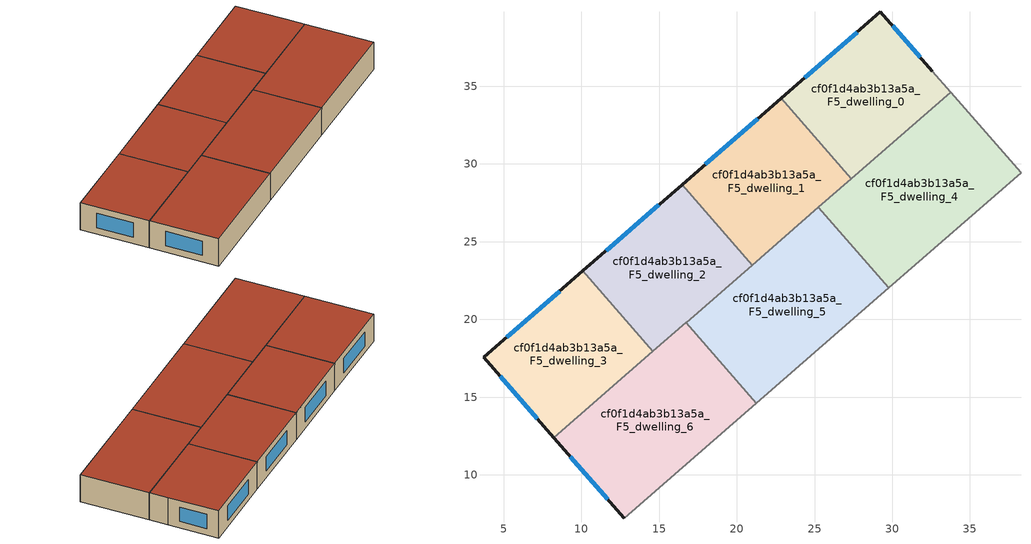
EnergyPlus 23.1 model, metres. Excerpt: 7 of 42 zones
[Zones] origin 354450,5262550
cf0f1d4ab3b13a5a_F5_dwelling_0
 floor to cf0f1d4ab3b13a5a_F4_dwelling_0 (EU_floor_Construction): 32.57,35.95 33.76,34.6 27.37,29.04 22.86,34.22 29.24,39.77 z15
 wall outside (EU_wall_Construction): 32.57,35.95 29.24,39.77 22.86,34.22 z15:18
 wall to cf0f1d4ab3b13a5a_F5_dwelling_1 (EU_wall_Construction): 22.86,34.22 27.37,29.04 z15:18
 wall adiabatic (EU_wall_Construction): 33.76,34.6 32.57,35.95 z15:18
 wall to cf0f1d4ab3b13a5a_F5_dwelling_4 (EU_wall_Construction): 27.37,29.04 33.76,34.6 z15:18
 window (EU_Window_Construction): 27.74,38.47 24.36,35.52 / 31.79,36.85 30.02,38.87 z15.7:17.3
 roof outside (EU_roof_Construction): 33.76,34.6 32.57,35.95 29.24,39.77 22.86,34.22 27.37,29.04 z18
cf0f1d4ab3b13a5a_F5_dwelling_1
 floor to cf0f1d4ab3b13a5a_F4_dwelling_1 (EU_floor_Construction): 22.86,34.22 27.37,29.04 20.99,23.49 16.48,28.67 z15
 wall outside (EU_wall_Construction): 22.86,34.22 16.48,28.67 z15:18
 wall to cf0f1d4ab3b13a5a_F5_dwelling_2 (EU_wall_Construction): 16.48,28.67 20.99,23.49 z15:18
 wall to cf0f1d4ab3b13a5a_F5_dwelling_5 (EU_wall_Construction): 20.99,23.49 25.26,27.2 z15:18
 wall to cf0f1d4ab3b13a5a_F5_dwelling_4 (EU_wall_Construction): 25.26,27.2 27.37,29.04 z15:18
 window (EU_Window_Construction): 21.36,32.92 17.98,29.97 z15.7:17.3
 roof outside (EU_roof_Construction): 27.37,29.04 22.86,34.22 16.48,28.67 20.99,23.49 z18
cf0f1d4ab3b13a5a_F5_dwelling_2
 floor to cf0f1d4ab3b13a5a_F4_dwelling_2 (EU_floor_Construction): 16.48,28.67 20.99,23.49 14.61,17.93 10.1,23.11 z15
 wall outside (EU_wall_Construction): 16.48,28.67 10.1,23.11 z15:18
 wall to cf0f1d4ab3b13a5a_F5_dwelling_3 (EU_wall_Construction): 10.1,23.11 14.61,17.93 z15:18
 wall to cf0f1d4ab3b13a5a_F5_dwelling_6 (EU_wall_Construction): 14.61,17.93 16.75,19.8 z15:18
 wall to cf0f1d4ab3b13a5a_F5_dwelling_5 (EU_wall_Construction): 16.75,19.8 20.99,23.49 z15:18
 window (EU_Window_Construction): 14.98,27.36 11.6,24.42 z15.7:17.3
 roof outside (EU_roof_Construction): 20.99,23.49 16.48,28.67 10.1,23.11 14.61,17.93 z18
cf0f1d4ab3b13a5a_F5_dwelling_3
 floor to cf0f1d4ab3b13a5a_F4_dwelling_3 (EU_floor_Construction): 10.1,23.11 14.61,17.93 8.23,12.39 3.71,17.55 z15
 wall outside (EU_wall_Construction): 10.1,23.11 3.71,17.55 8.23,12.39 z15:18
 wall to cf0f1d4ab3b13a5a_F5_dwelling_6 (EU_wall_Construction): 8.23,12.39 14.61,17.93 z15:18
 window (EU_Window_Construction): 4.77,16.34 7.17,13.6 / 8.6,21.81 5.21,18.86 z15.7:17.3
 roof outside (EU_roof_Construction): 14.61,17.93 10.1,23.11 3.71,17.55 8.23,12.39 z18
cf0f1d4ab3b13a5a_F5_dwelling_4
 floor to cf0f1d4ab3b13a5a_F4_dwelling_4 (EU_floor_Construction): 33.76,34.6 38.28,29.44 29.76,22.03 25.26,27.2 z15
 wall adiabatic (EU_wall_Construction): 29.76,22.03 38.28,29.44 33.76,34.6 z15:18
 wall to cf0f1d4ab3b13a5a_F5_dwelling_5 (EU_wall_Construction): 25.26,27.2 29.76,22.03 z15:18
 roof outside (EU_roof_Construction): 38.28,29.44 33.76,34.6 25.26,27.2 29.76,22.03 z18
cf0f1d4ab3b13a5a_F5_dwelling_5
 floor to cf0f1d4ab3b13a5a_F4_dwelling_5 (EU_floor_Construction): 25.26,27.2 29.76,22.03 21.26,14.62 16.75,19.8 z15
 wall adiabatic (EU_wall_Construction): 21.26,14.62 29.76,22.03 z15:18
 wall to cf0f1d4ab3b13a5a_F5_dwelling_6 (EU_wall_Construction): 16.75,19.8 21.26,14.62 z15:18
 roof outside (EU_roof_Construction): 29.76,22.03 25.26,27.2 16.75,19.8 21.26,14.62 z18
cf0f1d4ab3b13a5a_F5_dwelling_6
 floor to cf0f1d4ab3b13a5a_F4_dwelling_6 (EU_floor_Construction): 16.75,19.8 21.26,14.62 12.75,7.22 8.23,12.39 z15
 wall outside (EU_wall_Construction): 8.23,12.39 12.75,7.22 z15:18
 wall adiabatic (EU_wall_Construction): 12.75,7.22 21.26,14.62 z15:18
 window (EU_Window_Construction): 9.29,11.17 11.69,8.43 z15.7:17.3
 roof outside (EU_roof_Construction): 21.26,14.62 16.75,19.8 8.23,12.39 12.75,7.22 z18
[Building]
EU S2 Campaign: North Axis=0; Terrain=City; Solar Distribution=FullExterior
[Site:Location]
Budapest.Ferenc.Liszt.Intl.AP: Latitude=47.437; Longitude=19.256; Time Zone=1; Elevation=185
[SizingPeriod:WeatherFileDays]
AnnualSizingPeriod: Begin Month=1; Begin Day of Month=1; End Month=12; End Day of Month=31; Day of Week for Start Day=Monday; Use Weather File Daylight Saving Period=No; Use Weather File Rain and Snow Indicators=No
[MATERIAL]
EU_InternalMass_Material: Roughness=MediumRough; Thickness=0.1; Conductivity=1; Density=1800; Specific Heat=900; Thermal Absorptance=0.9; Solar Absorptance=0.7; Visible Absorptance=0.7
[MATERIAL:NOMASS] Roughness=MediumRough; Thermal Absorptance=0.9; Solar Absorptance=0.7; Visible Absorptance=0.7
Name | Thermal Resistance
EU_wall_NoMass | 0.832559
EU_roof_NoMass | 1.39638
EU_floor_NoMass | 0.872794
[WINDOWMATERIAL:SIMPLEGLAZINGSYSTEM]
EU_Window_SimpleGlazing: UFactor=2.79869; Solar Heat Gain Coefficient=0.75; Visible Transmittance=0.75
[CONSTRUCTION]
EU_wall_Construction: EU_wall_NoMass
EU_roof_Construction: EU_roof_NoMass
EU_floor_Construction: EU_floor_NoMass
EU_Window_Construction: EU_Window_SimpleGlazing
EU_InternalMass_Construction: EU_InternalMass_Material
[ZONE] Type=1; Multiplier=1; Ceiling Height=autocalculate; Floor Area=autocalculate; Part of Total Floor Area=Yes
Name | Volume
cf0f1d4ab3b13a5a_F5_dwelling_0 | 174.247
cf0f1d4ab3b13a5a_F5_dwelling_1 | 174.222
cf0f1d4ab3b13a5a_F5_dwelling_2 | 174.221
cf0f1d4ab3b13a5a_F5_dwelling_3 | 174.239
cf0f1d4ab3b13a5a_F5_dwelling_4 | 232.298
cf0f1d4ab3b13a5a_F5_dwelling_5 | 232.286
cf0f1d4ab3b13a5a_F5_dwelling_6 | 232.289
[INTERNALMASS] Construction=EU_InternalMass_Construction
Name | Zone or ZoneList | Surface Area
cf0f1d4ab3b13a5a_F5_dwelling_0_EU_InternalMass | cf0f1d4ab3b13a5a_F5_dwelling_0 | 58.0824
cf0f1d4ab3b13a5a_F5_dwelling_1_EU_InternalMass | cf0f1d4ab3b13a5a_F5_dwelling_1 | 58.0738
cf0f1d4ab3b13a5a_F5_dwelling_2_EU_InternalMass | cf0f1d4ab3b13a5a_F5_dwelling_2 | 58.0736
cf0f1d4ab3b13a5a_F5_dwelling_3_EU_InternalMass | cf0f1d4ab3b13a5a_F5_dwelling_3 | 58.0797
cf0f1d4ab3b13a5a_F5_dwelling_4_EU_InternalMass | cf0f1d4ab3b13a5a_F5_dwelling_4 | 77.4327
cf0f1d4ab3b13a5a_F5_dwelling_5_EU_InternalMass | cf0f1d4ab3b13a5a_F5_dwelling_5 | 77.4288
cf0f1d4ab3b13a5a_F5_dwelling_6_EU_InternalMass | cf0f1d4ab3b13a5a_F5_dwelling_6 | 77.4295
[OTHEREQUIPMENT] Fuel Type=Electricity; Design Level Calculation Method=Watts/Area; Power per Zone Floor Area=1; Fraction Latent=0; Fraction Radiant=0; Fraction Lost=0; Carbon Dioxide Generation Rate=0; EndUse Subcategory=EU_Step8_InternalGains
Name | Zone or ZoneList or Space or SpaceList | Schedule
EU_Step8_InternalGain_cf0f1d4ab3b13a5a_F5_dwelling_0_f000 | cf0f1d4ab3b13a5a_F5_dwelling_0 | EU_Step8_GainSchedule_cf0f1d4ab3b13a5a_F5_dwelling_0_f000
EU_Step8_InternalGain_cf0f1d4ab3b13a5a_F5_dwelling_1_f000 | cf0f1d4ab3b13a5a_F5_dwelling_1 | EU_Step8_GainSchedule_cf0f1d4ab3b13a5a_F5_dwelling_1_f000
EU_Step8_InternalGain_cf0f1d4ab3b13a5a_F5_dwelling_2_f000 | cf0f1d4ab3b13a5a_F5_dwelling_2 | EU_Step8_GainSchedule_cf0f1d4ab3b13a5a_F5_dwelling_2_f000
EU_Step8_InternalGain_cf0f1d4ab3b13a5a_F5_dwelling_3_f000 | cf0f1d4ab3b13a5a_F5_dwelling_3 | EU_Step8_GainSchedule_cf0f1d4ab3b13a5a_F5_dwelling_3_f000
EU_Step8_InternalGain_cf0f1d4ab3b13a5a_F5_dwelling_4_f000 | cf0f1d4ab3b13a5a_F5_dwelling_4 | EU_Step8_GainSchedule_cf0f1d4ab3b13a5a_F5_dwelling_4_f000
EU_Step8_InternalGain_cf0f1d4ab3b13a5a_F5_dwelling_5_f000 | cf0f1d4ab3b13a5a_F5_dwelling_5 | EU_Step8_GainSchedule_cf0f1d4ab3b13a5a_F5_dwelling_5_f000
EU_Step8_InternalGain_cf0f1d4ab3b13a5a_F5_dwelling_6_f000 | cf0f1d4ab3b13a5a_F5_dwelling_6 | EU_Step8_GainSchedule_cf0f1d4ab3b13a5a_F5_dwelling_6_f000
[ZONEVENTILATION:DESIGNFLOWRATE] Schedule=EU_AlwaysOn; Design Flow Rate Calculation Method=AirChanges/Hour; Air Changes per Hour=0.475469; Ventilation Type=Natural; Fan Pressure Rise=0; Fan Total Efficiency=1; Constant Term Coefficient=1; Temperature Term Coefficient=0; Velocity Term Coefficient=0; Velocity Squared Term Coefficient=0; Minimum Indoor Temperature=-100; Maximum Indoor Temperature=100; Delta Temperature=-100; Minimum Outdoor Temperature=-100; Maximum Outdoor Temperature=100; Maximum Wind Speed=40
Name | Zone or ZoneList or Space or SpaceList
EU_ConstantAir_cf0f1d4ab3b13a5a_F5_dwelling_0 | cf0f1d4ab3b13a5a_F5_dwelling_0
EU_ConstantAir_cf0f1d4ab3b13a5a_F5_dwelling_1 | cf0f1d4ab3b13a5a_F5_dwelling_1
EU_ConstantAir_cf0f1d4ab3b13a5a_F5_dwelling_2 | cf0f1d4ab3b13a5a_F5_dwelling_2
EU_ConstantAir_cf0f1d4ab3b13a5a_F5_dwelling_3 | cf0f1d4ab3b13a5a_F5_dwelling_3
EU_ConstantAir_cf0f1d4ab3b13a5a_F5_dwelling_4 | cf0f1d4ab3b13a5a_F5_dwelling_4
EU_ConstantAir_cf0f1d4ab3b13a5a_F5_dwelling_5 | cf0f1d4ab3b13a5a_F5_dwelling_5
EU_ConstantAir_cf0f1d4ab3b13a5a_F5_dwelling_6 | cf0f1d4ab3b13a5a_F5_dwelling_6
[HVACTEMPLATE:THERMOSTAT] Constant Heating Setpoint=20; Constant Cooling Setpoint=50
EU_HeatOnly_cf0f1d4ab3b13a5a_F0_dwelling_0; EU_HeatOnly_cf0f1d4ab3b13a5a_F0_dwelling_1; EU_HeatOnly_cf0f1d4ab3b13a5a_F0_dwelling_2; EU_HeatOnly_cf0f1d4ab3b13a5a_F0_dwelling_3; EU_HeatOnly_cf0f1d4ab3b13a5a_F0_dwelling_4; EU_HeatOnly_cf0f1d4ab3b13a5a_F0_dwelling_5; EU_HeatOnly_cf0f1d4ab3b13a5a_F0_dwelling_6; EU_HeatOnly_cf0f1d4ab3b13a5a_F1_dwelling_0; EU_HeatOnly_cf0f1d4ab3b13a5a_F1_dwelling_1; EU_HeatOnly_cf0f1d4ab3b13a5a_F1_dwelling_2; EU_HeatOnly_cf0f1d4ab3b13a5a_F1_dwelling_3; EU_HeatOnly_cf0f1d4ab3b13a5a_F1_dwelling_4; EU_HeatOnly_cf0f1d4ab3b13a5a_F1_dwelling_5; EU_HeatOnly_cf0f1d4ab3b13a5a_F1_dwelling_6; EU_HeatOnly_cf0f1d4ab3b13a5a_F2_dwelling_0; EU_HeatOnly_cf0f1d4ab3b13a5a_F2_dwelling_1; EU_HeatOnly_cf0f1d4ab3b13a5a_F2_dwelling_2; EU_HeatOnly_cf0f1d4ab3b13a5a_F2_dwelling_3; EU_HeatOnly_cf0f1d4ab3b13a5a_F2_dwelling_4; EU_HeatOnly_cf0f1d4ab3b13a5a_F2_dwelling_5; EU_HeatOnly_cf0f1d4ab3b13a5a_F2_dwelling_6; EU_HeatOnly_cf0f1d4ab3b13a5a_F3_dwelling_0; EU_HeatOnly_cf0f1d4ab3b13a5a_F3_dwelling_1; EU_HeatOnly_cf0f1d4ab3b13a5a_F3_dwelling_2; EU_HeatOnly_cf0f1d4ab3b13a5a_F3_dwelling_3; EU_HeatOnly_cf0f1d4ab3b13a5a_F3_dwelling_4; EU_HeatOnly_cf0f1d4ab3b13a5a_F3_dwelling_5; EU_HeatOnly_cf0f1d4ab3b13a5a_F3_dwelling_6; EU_HeatOnly_cf0f1d4ab3b13a5a_F4_dwelling_0; EU_HeatOnly_cf0f1d4ab3b13a5a_F4_dwelling_1; EU_HeatOnly_cf0f1d4ab3b13a5a_F4_dwelling_2; EU_HeatOnly_cf0f1d4ab3b13a5a_F4_dwelling_3; EU_HeatOnly_cf0f1d4ab3b13a5a_F4_dwelling_4; EU_HeatOnly_cf0f1d4ab3b13a5a_F4_dwelling_5; EU_HeatOnly_cf0f1d4ab3b13a5a_F4_dwelling_6; EU_HeatOnly_cf0f1d4ab3b13a5a_F5_dwelling_0; EU_HeatOnly_cf0f1d4ab3b13a5a_F5_dwelling_1; EU_HeatOnly_cf0f1d4ab3b13a5a_F5_dwelling_2; EU_HeatOnly_cf0f1d4ab3b13a5a_F5_dwelling_3; EU_HeatOnly_cf0f1d4ab3b13a5a_F5_dwelling_4; EU_HeatOnly_cf0f1d4ab3b13a5a_F5_dwelling_5; EU_HeatOnly_cf0f1d4ab3b13a5a_F5_dwelling_6
[HVACTEMPLATE:ZONE:IDEALLOADSAIRSYSTEM] System Availability Schedule=EU_AlwaysOn; Maximum Heating Supply Air Temperature=50; Minimum Cooling Supply Air Temperature=13; Maximum Heating Supply Air Humidity Ratio=0.0156; Minimum Cooling Supply Air Humidity Ratio=0.0077; Heating Limit=NoLimit; Cooling Limit=NoLimit; Heating Availability Schedule=EU_AlwaysOn; Cooling Availability Schedule=EU_CoolingOff; Dehumidification Control Type=ConstantSensibleHeatRatio; Cooling Sensible Heat Ratio=0.7; Dehumidification Setpoint=60; Humidification Control Type=None; Humidification Setpoint=30; Outdoor Air Method=None; Outdoor Air Flow Rate per Person=0.00944; Outdoor Air Flow Rate per Zone Floor Area=0; Outdoor Air Flow Rate per Zone=0; Demand Controlled Ventilation Type=None; Outdoor Air Economizer Type=NoEconomizer; Heat Recovery Type=None; Sensible Heat Recovery Effectiveness=0.7; Latent Heat Recovery Effectiveness=0.65
Name | Template Thermostat
cf0f1d4ab3b13a5a_F5_dwelling_0 | EU_HeatOnly_cf0f1d4ab3b13a5a_F5_dwelling_0
cf0f1d4ab3b13a5a_F5_dwelling_1 | EU_HeatOnly_cf0f1d4ab3b13a5a_F5_dwelling_1
cf0f1d4ab3b13a5a_F5_dwelling_2 | EU_HeatOnly_cf0f1d4ab3b13a5a_F5_dwelling_2
cf0f1d4ab3b13a5a_F5_dwelling_3 | EU_HeatOnly_cf0f1d4ab3b13a5a_F5_dwelling_3
cf0f1d4ab3b13a5a_F5_dwelling_4 | EU_HeatOnly_cf0f1d4ab3b13a5a_F5_dwelling_4
cf0f1d4ab3b13a5a_F5_dwelling_5 | EU_HeatOnly_cf0f1d4ab3b13a5a_F5_dwelling_5
cf0f1d4ab3b13a5a_F5_dwelling_6 | EU_HeatOnly_cf0f1d4ab3b13a5a_F5_dwelling_6
[SIZING:ZONE] Zone Cooling Design Supply Air Temperature Input Method=SupplyAirTemperature; Zone Cooling Design Supply Air Temperature=13; Zone Heating Design Supply Air Temperature Input Method=SupplyAirTemperature; Zone Heating Design Supply Air Temperature=50; Zone Cooling Design Supply Air Humidity Ratio=0.008; Zone Heating Design Supply Air Humidity Ratio=0.008; Cooling Design Air Flow Method=DesignDay; Cooling Design Air Flow Rate=0; Cooling Minimum Air Flow per Zone Floor Area=0.000762; Cooling Minimum Air Flow=0; Cooling Minimum Air Flow Fraction=0.2; Heating Design Air Flow Method=DesignDay; Heating Design Air Flow Rate=0; Heating Maximum Air Flow per Zone Floor Area=0.002032; Heating Maximum Air Flow=0.141576; Heating Maximum Air Flow Fraction=0.3; Account for Dedicated Outdoor Air System=No; Dedicated Outdoor Air System Control Strategy=NeutralSupplyAir; Dedicated Outdoor Air Low Setpoint Temperature for Design=autosize; Dedicated Outdoor Air High Setpoint Temperature for Design=autosize; Zone Load Sizing Method=Sensible Load Only No Latent Load; Zone Latent Cooling Design Supply Air Humidity Ratio Input Method=HumidityRatioDifference; Zone Cooling Design Supply Air Humidity Ratio Difference=0.005; Zone Latent Heating Design Supply Air Humidity Ratio Input Method=HumidityRatioDifference; Zone Humidification Design Supply Air Humidity Ratio Difference=0.005
cf0f1d4ab3b13a5a_F5_dwelling_0; cf0f1d4ab3b13a5a_F5_dwelling_1; cf0f1d4ab3b13a5a_F5_dwelling_2; cf0f1d4ab3b13a5a_F5_dwelling_3; cf0f1d4ab3b13a5a_F5_dwelling_4; cf0f1d4ab3b13a5a_F5_dwelling_5; cf0f1d4ab3b13a5a_F5_dwelling_6
[SCHEDULE:CONSTANT]
Name | Hourly Value
EU_AlwaysOn | 1
EU_CoolingOff | 0
[SCHEDULE:FILE] Column Number=1; Rows to Skip at Top=0; Number of Hours of Data=8760; Column Separator=Comma; Interpolate to Timestep=No; Minutes per Item=60; Adjust Schedule for Daylight Savings=Yes
Name | File
EU_Step8_GainSchedule_cf0f1d4ab3b13a5a_F5_dwelling_0_f000 | ../../schedules/cf0f1d4ab3b13a5a/cf0f1d4ab3b13a5a_F5_dwelling_0_f000_gain.csv
EU_Step8_GainSchedule_cf0f1d4ab3b13a5a_F5_dwelling_1_f000 | ../../schedules/cf0f1d4ab3b13a5a/cf0f1d4ab3b13a5a_F5_dwelling_1_f000_gain.csv
EU_Step8_GainSchedule_cf0f1d4ab3b13a5a_F5_dwelling_2_f000 | ../../schedules/cf0f1d4ab3b13a5a/cf0f1d4ab3b13a5a_F5_dwelling_2_f000_gain.csv
EU_Step8_GainSchedule_cf0f1d4ab3b13a5a_F5_dwelling_3_f000 | ../../schedules/cf0f1d4ab3b13a5a/cf0f1d4ab3b13a5a_F5_dwelling_3_f000_gain.csv
EU_Step8_GainSchedule_cf0f1d4ab3b13a5a_F5_dwelling_4_f000 | ../../schedules/cf0f1d4ab3b13a5a/cf0f1d4ab3b13a5a_F5_dwelling_4_f000_gain.csv
EU_Step8_GainSchedule_cf0f1d4ab3b13a5a_F5_dwelling_5_f000 | ../../schedules/cf0f1d4ab3b13a5a/cf0f1d4ab3b13a5a_F5_dwelling_5_f000_gain.csv
EU_Step8_GainSchedule_cf0f1d4ab3b13a5a_F5_dwelling_6_f000 | ../../schedules/cf0f1d4ab3b13a5a/cf0f1d4ab3b13a5a_F5_dwelling_6_f000_gain.csv
